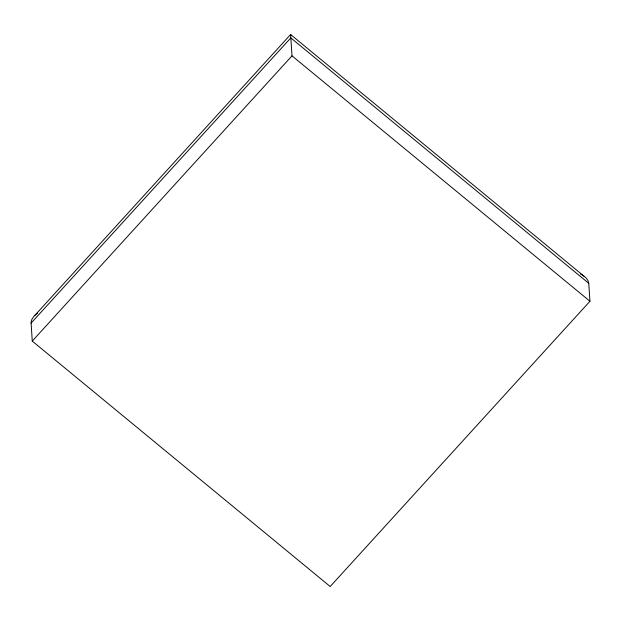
<?xml version="1.0" encoding="UTF-8"?>
<svg xmlns="http://www.w3.org/2000/svg" width="621" height="621" viewBox="0 0 621 621"><rect width="100%" height="100%" fill="white"/><g stroke="black" fill="none" stroke-linecap="round" stroke-linejoin="round"><path stroke-width="0.93" d="M32.253 341.1L31.066 322.229L31.85 319.396L33.581 316.764L290.612 34.489L292.01 55.843L32.253 341.1L330.193 586.519L589.95 301.263L588.755 283.323C588.32 278.798 584.082 275.965 580.441 273.954M31.066 323.153L290.822 37.897L588.755 283.323M34.846 315.398L37.617 313.031M583.981 276.174L290.62 34.52L290.675 35.133M292.01 55.843L589.95 301.263"/></g></svg>
